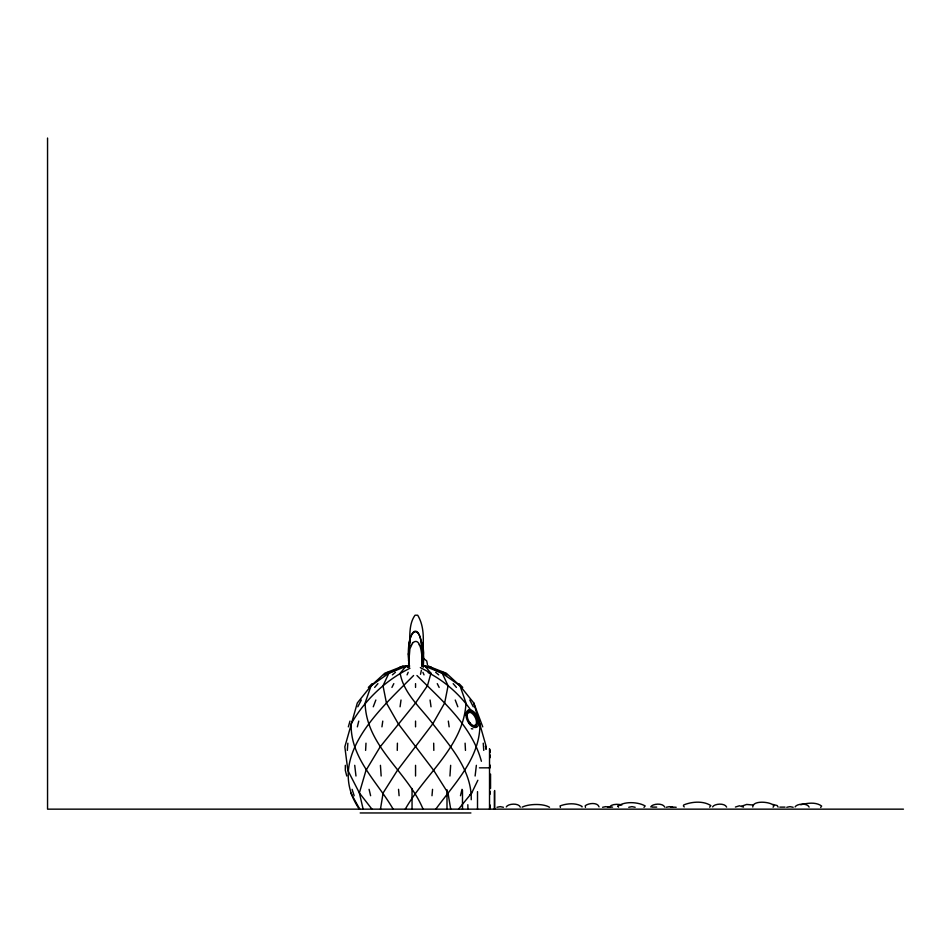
<?xml version="1.0" encoding="UTF-8"?>
<svg xmlns="http://www.w3.org/2000/svg" width="951" height="951" viewBox="0 0 951 951"><rect width="100%" height="100%" fill="white"/><g stroke="black" fill="none" stroke-linecap="round" stroke-linejoin="round"><path stroke-width="1.43" d="M433.822 750.398L433.68 743.183M422.173 653.064L421.816 665.605M422.113 664.273C422.41 660.648 421.745 634.781 412.472 643.042M465.479 750.398L465.098 743.183M483.762 750.398L483.239 743.183M427.439 664.499L426.737 660.909L423.29 658.294M397.411 743.183L397.268 750.398M408.514 654.799L410.309 637.8M432.55 789.33L431.992 795.725M471.232 799.732C471.922 770.072 449.966 745.953 432.8 723.818C420.936 707.853 403.735 693.755 400.145 673.249L405.899 666.366L408.764 666.175M421.816 663.857L422.113 659.923M423.088 665.272L423.659 652.838L422.66 642.436M421.733 663.501C425.466 618.578 404.187 623.63 409.073 664.963M381.945 726.849L382.766 721.096M422.054 666.045L428.735 666.366L446.34 673.249L459.987 685.742L473.788 702.991L486.258 746.808L486.068 748.924L485.39 746.131M506.312 806.912C507.882 803.666 518.616 802.715 520.304 807.137M609.805 806.828C611.089 804.13 618.388 803.714 621.788 805.057M650.734 806.912C652.327 803.654 662.918 802.751 664.725 807.09M712.62 806.912C714.225 803.654 724.805 802.751 726.623 807.09M778.096 807.09L777.205 805.556L772.89 804.439M795.119 806.912C796.724 803.654 807.304 802.751 809.123 807.09M423.35 666.164L423.659 658.567L422.66 650.163M400.074 706.795L401.013 700.019M485.997 749.222L486.258 746.808M470.103 711.051L469.223 710.242L470.091 710.896M365.992 743.183L365.612 750.398M449.942 776.004L450.655 765.329M408.906 648.106C409.655 627.375 420.187 624.296 421.626 646.894M617.781 806.365C624.225 801.146 637.883 801.836 645.182 805.937L643.993 807.363M357.35 726.849L358.765 721.096M421.721 659.388C423.385 644.956 425.513 628.147 417.691 615.214L415.052 615.214C409.192 623.25 409.94 634.21 409.572 643.72M380.471 809.158L383.11 792.956L397.399 770.381L432.8 723.818L444.664 702.991L448.076 685.742L442.215 673.249L428.735 666.366M462.008 789.33L460.474 795.725M347.852 743.183L347.329 750.398M348.339 726.849L349.98 721.096M522.158 807.149C528.59 803.916 542.914 803.25 549.523 807.28M582 806.983L582.071 806.448C575.949 802.656 566.737 803.369 560.091 805.913L560.389 807.458M420.508 674.307L421.4 670.205M475.12 776.004L476.368 765.329M422.232 666.175L425.192 666.366L430.946 673.249L427.451 685.742L415.551 702.991L380.186 746.808L365.98 770.381L359.371 792.956L363.139 809.158M373.267 706.795L375.847 700.019M407.064 674.877L408.181 672.309M412.77 642.543L409.905 648.903L408.573 664.273M391.943 687.418L393.821 683.638M357.802 706.795L361.321 700.019M458.548 809.158L471.72 792.956L477.854 780.26M411.046 645.444L411.498 644.695M374.67 687.418L377.916 683.638M405.269 809.158C425.204 773.769 463.696 746.345 465.99 702.991L459.987 685.742L442.215 673.249L425.192 666.366M599.047 806.876C597.597 802.121 588.514 803.06 585.257 805.723L585.447 807.351M368.346 687.418L372.103 683.638M741.697 806.175L746.666 804.439L753.501 805.057M435.784 809.158C454.673 783.244 480.172 758.137 479.946 723.818L477.485 720.145M392.371 674.877L395.426 672.309M469.758 794.977L471.72 792.956M413.602 675.507C380.067 709.398 324.386 757.792 359.323 809.158M735.408 807.042L739.426 805.782L743.527 807.078M773.08 807.233L774.031 805.699C770.191 801.42 752.562 800.231 752.764 807.019M383.883 674.877L388.067 672.309M820.677 807.447L821.64 806.079C816.101 801.8 807.244 803.036 800.754 804.772M407.765 667.127L409.108 666.33M709.66 807.185L710.849 805.616C703.467 800.694 691.888 801.586 683.805 804.915L683.365 805.818L684.221 806.971M409.703 666.021L402.368 666.366L388.876 673.249L371.104 685.742L357.303 702.991L344.833 746.808L347.84 770.381L359.371 792.956L371.972 809.158M409.964 668.244C385.393 680.322 364.756 700.102 351.145 723.818C350.289 758.113 377.285 781.639 393.143 809.158M467.678 712.465L469.913 711.562A7.691 4.351 63.2 0 1 476.748 717.72A7.691 4.351 63.2 0 1 475.666 725.649A7.691 4.351 63.2 0 1 468.641 720.87L467.844 719.039A7.691 4.351 63.2 0 1 468.819 711.895L469.913 711.562M402.083 667.127L405.304 666.282M496.993 807.28L500.178 806.638L503.4 807.268M602.589 807.28L605.775 806.638L608.997 807.268M628.754 807.28L631.94 806.638L635.161 807.268M666.211 807.28L669.385 806.638L672.607 807.268M786.762 807.28L789.948 806.638L793.158 807.268M399.991 667.127L403.723 666.282M402.368 666.366L384.751 673.249L371.104 685.742L365.101 702.991C366.159 746.583 407.646 771.832 423.076 809.158M474.918 726.017L475.488 727.277L474.918 726.017A7.691 4.351 63.2 0 0 475.476 717.981A7.691 4.351 63.2 0 0 468.784 712.133M670.372 807.019L676.197 807.268M779.808 807.126L785.039 807.114M607.844 807.114L612.575 807.114M651.97 807.114L656.689 807.114M479.423 767.837L489.527 767.837M903.45 809.158L47.55 809.158L47.55 138.038M360.179 812.962L470.911 812.962M427.677 666.294L431.1 667.127M426.048 666.294L429.198 667.21M428.152 672.583C444.783 681.189 460.177 694.765 470.911 710.338M408.692 667.269L405.899 666.366L388.876 673.249L383.015 685.742L386.427 702.991L398.291 723.818L433.692 770.381L447.98 792.956L450.703 809.158M443.023 672.309L447.208 674.877M420.342 667.602L430.946 673.249M435.665 672.309L438.72 674.877M618.566 807.161L617.698 806.163M422.375 666.366L423.421 667.21M458.988 683.638L462.745 687.418M453.175 683.638L456.421 687.418M416.942 675.519C442.072 700.768 471.755 725.601 481.396 761.264M469.77 700.019L473.289 706.795M422.91 672.309L424.027 674.877M437.27 683.638L439.148 687.418M419.189 644.695L419.641 645.444M350.681 792.956L359.775 809.158M455.244 700.019L457.823 706.795M354.164 795.725L352.084 789.33M473.788 702.991L482.751 726.849M370.617 795.725L369.083 789.33M346.758 776.004L345.32 770.381L345.32 765.329M355.971 776.004L354.723 765.329M448.325 721.096L449.145 726.849M430.078 700.019L431.017 706.795M381.149 776.004L380.436 765.329M399.099 795.725L398.54 789.33M408.573 659.923L409.073 666.485M408.978 666.924L408.514 653.064M421.78 648.106L422.173 654.799M467.821 804.724L467.975 809.158M494.71 790.507L494.71 809.265M494.354 791.244L494.354 809.253M490.55 774.102L490.55 788.438M490.038 749.733L490.038 752.645M490.038 754.821L490.038 757.733M490.038 765.032L490.038 767.933M490.038 777.74L490.038 780.64M490.038 791.339L490.038 794.323M490.038 804.926L490.038 807.827M489.527 748.615L489.527 809.158M477.509 791.636L477.509 809.158M462.483 790.257L462.483 809.265M446.994 789.699L446.994 809.218M415.551 683.638L415.551 687.418M415.551 721.096L415.551 726.849M415.551 765.329L415.551 776.004M412.045 788.498L412.045 808.992M466.275 714.463A7.691 4.351 63.2 0 1 466.834 713.262M467.833 712.608A7.691 4.351 63.2 0 1 469.105 712.763M475.334 724.543A7.691 4.351 63.2 0 1 474.787 725.744M472.861 728.858A9.522 5.385 63.2 0 1 471.292 728.668M466.156 714.736L466.941 715.77L466.156 714.736M466.537 714.546L467.321 715.58L466.537 714.546M469.556 710.159L470.341 711.193L469.556 710.159M469.105 722.855L469.889 723.877L469.105 722.855M469.485 722.665L470.269 723.687L469.532 722.546M475.476 714.748L476.261 715.77L475.476 714.748M475.857 714.546L476.641 715.58L475.857 714.546M475.084 726.053L475.869 727.075L475.084 726.053M477.699 722.391L478.484 723.426L477.699 722.391M478.08 722.201L478.864 723.224L478.08 722.201M469.319 709.862L467.963 710.278A9.522 5.385 63.2 0 0 466.763 719.122L467.749 721.393A9.522 5.385 63.2 0 0 476.439 727.301A9.522 5.385 63.2 0 0 477.771 717.494A9.522 5.385 63.2 0 0 469.319 709.862"/></g></svg>
